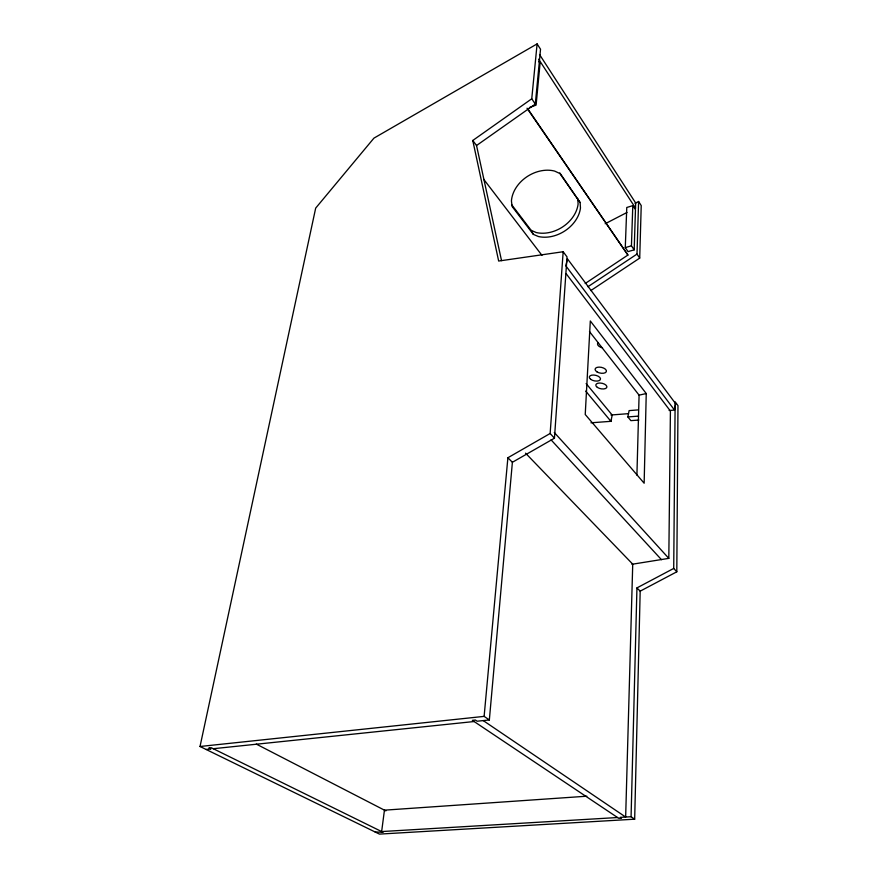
<?xml version="1.0" encoding="UTF-8"?>
<svg xmlns="http://www.w3.org/2000/svg" width="878" height="878" viewBox="0 0 878 878"><rect width="100%" height="100%" fill="white"/><g stroke="black" fill="none" stroke-linecap="round" stroke-linejoin="round"><path stroke-width="1.32" d="M676.806 571.798L677.981 405.636L675.138 401.828L673.722 568.428L676.806 571.798L640.183 591.157L634.673 819.185L379.461 834.1L200.019 746.487L315.685 208.108L373.94 138.131L537.106 43.9L540.53 49.223L535.317 104.065L476.545 145.518L501.536 260.645M631.886 564.291L668.816 558.364L670.419 411.069L566.211 273.76M646.241 393.531L644.145 483.218L585.231 414.493L590.312 320.964L646.241 393.531L639.085 395.155L589.478 331.577M634.673 819.185L631.073 816.727L636.945 587.898L673.722 568.428M636.912 475.174L639.085 395.155M590.806 290.585L639.711 258.099L641.225 205.573L638.602 201.49L634.97 203.378M639.711 258.099L637 254.093L638.602 201.49M634.179 249.857L635.463 209.743L632.797 205.65L626.771 207.482L625.279 247.596L628.033 251.613L634.179 249.857L631.436 245.818L632.797 205.65M635.518 208.053L635.683 203.005L539.531 54.535M631.073 816.727L620.252 817.363L621.47 818.186L618.781 818.34L472.364 720.355L475.393 720.037L477.149 721.222L489.342 719.949L512.39 462.278L554.457 438.199L567.023 256.903L563.171 251.734L498.66 261.04L472.77 140.48L531.75 98.797L537.106 43.9M554.457 438.199L550.144 433.491L563.171 251.734M489.342 719.949L484.118 716.382L507.89 457.745L550.144 433.491M674.524 410.081L675.665 403.715L567.484 258.878L565.816 265.825L674.524 410.081L669.113 410.509M638.822 420.057L630.876 420.639L627.858 416.929L629.12 410.619L638.394 409.883M611.351 419.234L612.207 415.074L586.131 383.565M611.439 419.234L611.011 421.319L590.949 422.801M585.176 283.517L627.913 255.048L527.788 108.872M587.931 286.733L637 254.093M605.172 223.747L627.024 212.454M529.39 107.533L536.096 105.13L540.047 63.348L538.675 61.24M625.279 247.596L631.436 245.818M200.019 746.487L484.118 716.382M206.121 749.461L210.874 748.967L208.854 747.979L211.247 747.727L383.115 832.289L375.071 831.96M213.266 748.715L474.109 721.529M610.934 415.009L628.516 413.648M627.858 416.929L638.493 416.117M586.844 796.203L384.443 810.164L381.645 831.565L617.563 817.528M580.106 202.533L559.857 173.515L554.622 171.078A31.257 24.189 -32.1 0 0 511.435 200.908L512.083 206.451L533.363 234.393L538.466 236.544A30.851 23.541 -31.9 0 0 580.468 207.965L580.106 202.533L559.846 172.966M511.578 204.607L531.19 230.387L536.282 232.549A30.73 23.53 -32 0 0 578.108 204.047L577.735 198.626M256.299 744.094L385.892 810.899M483.229 720.586L625.652 817.045L632.731 564.159L525.538 453.147M507.89 457.745L512.39 462.278M636.945 587.898L640.183 591.157M551.055 439.845L661.474 559.681M554.281 432.503L668.816 558.364M585.692 391.094L611.066 421.484M483.646 179.211L541.978 255.377M472.77 140.48L476.545 145.518M527.03 108.192L627.913 255.048M531.75 98.797L535.317 104.065M538.631 59.155L635.65 208.273M531.19 230.387L533.363 234.393M602.527 347.864A5.97 3.15 11.6 0 1 597.973 342.782M596.919 371.833A5.773 2.941 11.7 0 0 606.314 371.701A5.773 2.941 11.7 0 0 599.059 367.103A5.773 2.941 11.7 0 0 596.919 371.833M590.642 379.296A5.696 2.864 11.9 0 0 600.19 379.856A5.696 2.864 11.9 0 0 593.868 375.038A5.696 2.864 11.9 0 0 590.642 379.296M597.336 387.363A5.652 2.821 11.7 0 0 606.698 387.615A5.652 2.821 11.7 0 0 600.025 383.017A5.652 2.821 11.7 0 0 597.336 387.363"/></g></svg>
